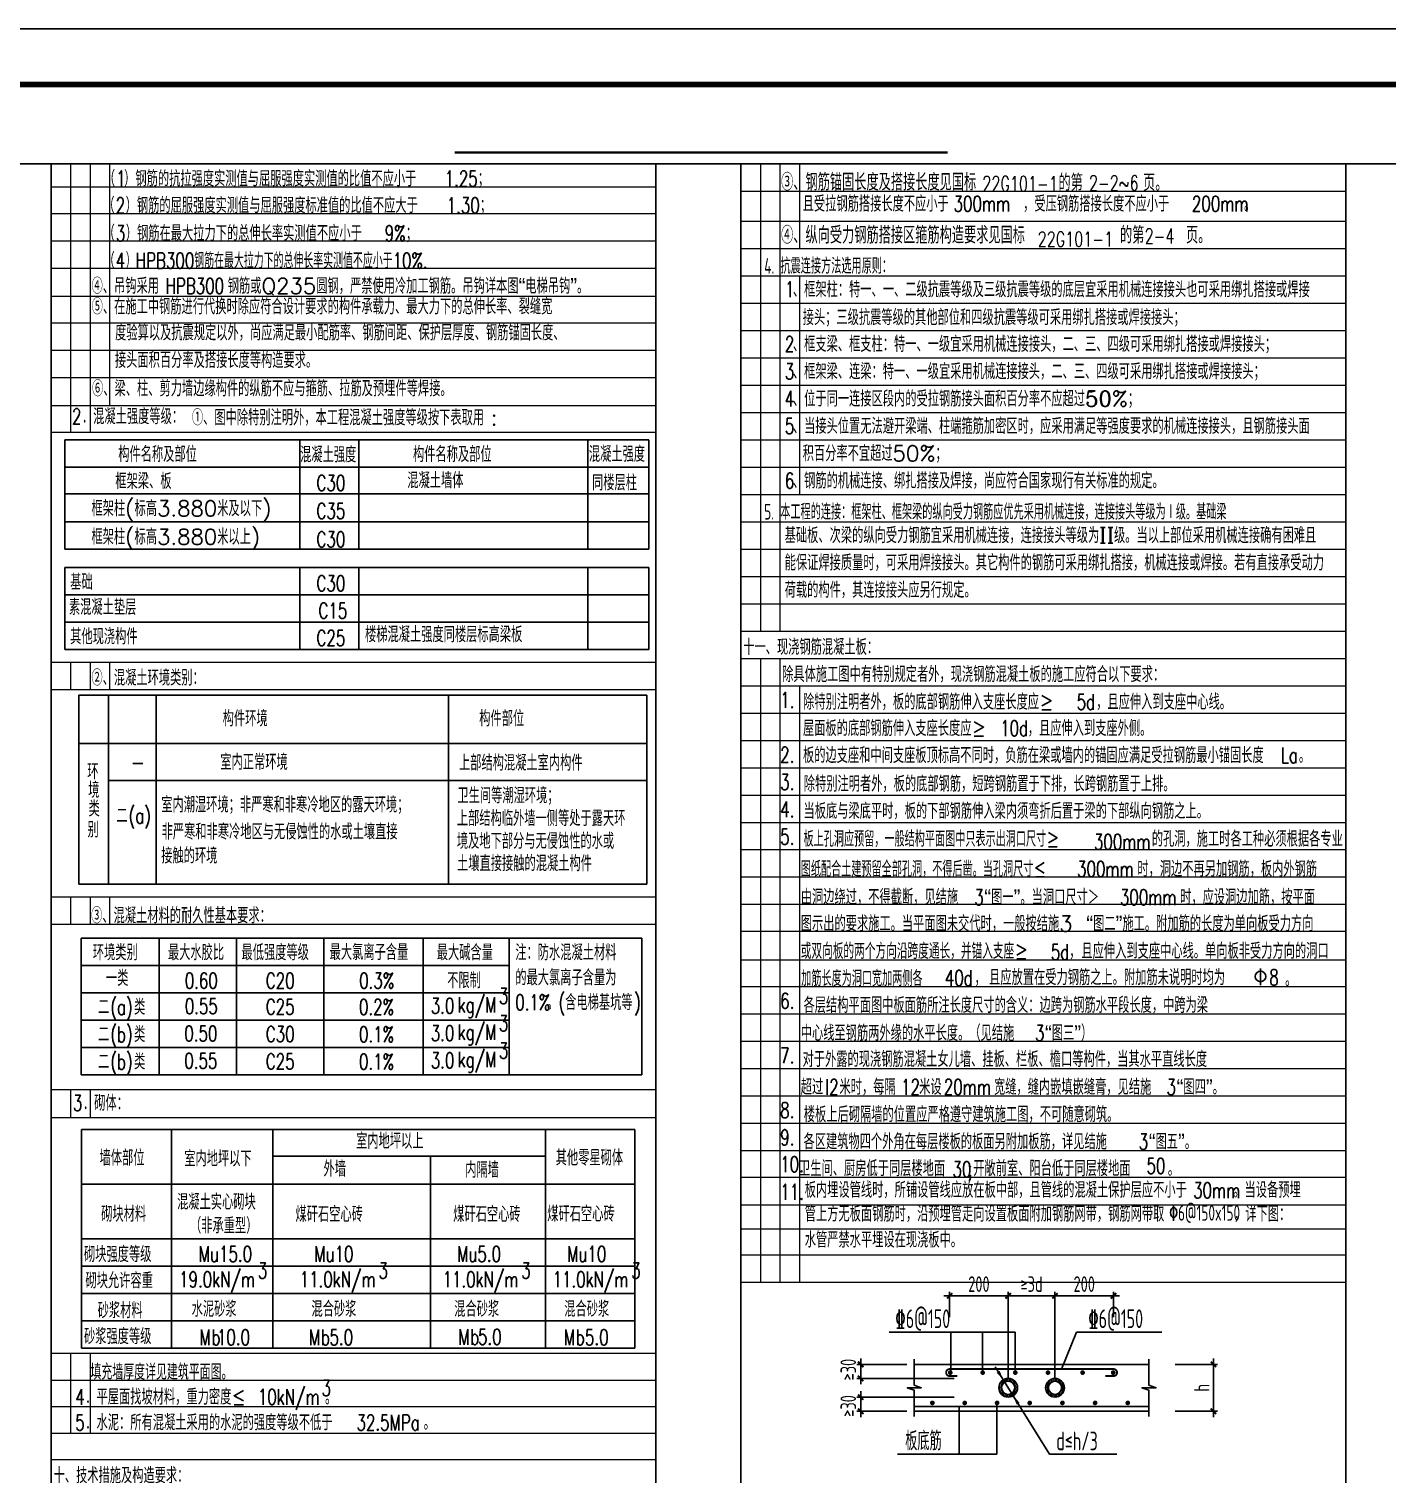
# Model space of a CAD drawing. Extents: x 1051052 to 1482120, y -981644 to -673261.
# Drawn here: x 1117961 to 1152774, y -797938 to -760913 of the extents above; entities that cross this region are included whole.
import ezdxf

# ---------------------------------------------------------------- set-up
doc = ezdxf.new("R2010")
doc.units = 0
doc.header["$LTSCALE"] = 1000
doc.header["$MEASUREMENT"] = 0
doc.linetypes.add('线型3', pattern=[750, 500, -250])
for name, color, linetype, lineweight in [('BEAM-DASH', 4, '线型3', 25), ('TAB', 7, 'Continuous', 25), ('TEXT', 7, 'Continuous', 25), ('图框外框__细线', 9, 'Continuous', 18)]:
    doc.layers.add(name, color=color, linetype=linetype, lineweight=lineweight)
for name, color, linetype in [('TK', 142, 'Continuous'), ('填充', 8, 'Continuous'), ('层0', 7, 'Continuous'), ('层5', 2, 'Continuous'), ('钢筋', 1, 'Continuous')]:
    doc.layers.add(name, color=color, linetype=linetype)
doc.styles.add('_TCH_DIM', font='SIMPLEX', dxfattribs={"bigfont": 'GBCBIG'})
doc.styles.add('_TCH_LABEL', font='COMPLEX', dxfattribs={"bigfont": 'GBCBIG'})
doc.styles.add('DIM_FONT', font='SIMPLEX', dxfattribs={"width": 0.8})
doc.styles.add('hztxt', font='txt', dxfattribs={"width": 0.7, "height": 10, "bigfont": 'hztxt.shx'})
doc.styles.add('TSSD_Dimension', font='Tssdeng.shx', dxfattribs={"width": 0.7, "bigfont": 'Hztxt.shx'})
doc.styles.add('TSSD_Rein', font='Tssdeng.shx', dxfattribs={"width": 0.7, "bigfont": 'hztxt.shx'})
doc.dimstyles.new('AXIS', dxfattribs={"dimtxt": 300, "dimasz": 1, "dimexe": 100, "dimexo": 150, "dimgap": 150, "dimtad": 1, "dimdec": 0, "dimzin": 0, "dimdsep": 46, "dimtxsty": 'DIM_FONT', "dimblk": '_DIMX', "dimcen": 0.09, "dimclrt": 7, "dimadec": 0, "dimazin": 0, "dimtfac": 1, "dimtdec": 0, "dimtix": 1, "dimtmove": 2, "dimatfit": 3, "dimldrblk": '_DIMX', "dimfxl": 0, "dimtolj": 1, "dimtzin": 0, "dimarcsym": 0})
pattern_1 = [(360, (1020810.09, -803475.703), (18.75, 37.5), [0, -37.5])]

# ---------------------------------------------------------------- blocks, each defined once
blk = doc.blocks.new('_DIMX')
blk.add_line((-150, 0), (150, 0))
at = {"const_width": 50}
blk.add_lwpolyline([(-70, -70), (70, 70)], dxfattribs=at)
blk = doc.blocks.new('*D539')
at = {"layer": 'Defpoints', "color": 0, "transparency": 16777216}
for p in [(1139281, -795967), (1141829, -795967), (1140610, -796327)]:
    blk.add_point(p, dxfattribs=at)
at = {"layer": 'TEXT', "color": 0, "lineweight": -2, "transparency": 16777216}
for p, q in [((1141679, -795967), (1139181, -795967)), ((1139281, -796326), (1139281, -795968)), ((1140460, -796327), (1139181, -796327))]:
    blk.add_line(p, q, dxfattribs=at)
for p, rotation in [((1139281, -795967), 90), ((1139281, -796327), 270)]:
    blk.add_blockref('_DIMX', p, dxfattribs=dict(at, rotation=rotation))
at = {"layer": 'TEXT', "color": 7, "transparency": 16777216, "insert": (1138963, -796192), "char_height": 400, "attachment_point": 5, "rotation": 90, "style": 'TSSD_Dimension'}
blk.add_mtext('\\A1;≥30', dxfattribs=at)
blk = doc.blocks.new('*D540')
at = {"layer": 'Defpoints', "color": 0, "transparency": 16777216}
for p in [(1140610, -795127), (1139281, -795487), (1141829, -795487)]:
    blk.add_point(p, dxfattribs=at)
at = {"layer": 'TEXT', "color": 0, "lineweight": -2, "transparency": 16777216}
for p, q in [((1140460, -795127), (1139181, -795127)), ((1139281, -795128), (1139281, -795486)), ((1141679, -795487), (1139181, -795487))]:
    blk.add_line(p, q, dxfattribs=at)
for p, rotation in [((1139281, -795127), 90), ((1139281, -795487), 270)]:
    blk.add_blockref('_DIMX', p, dxfattribs=dict(at, rotation=rotation))
at = {"layer": 'TEXT', "color": 7, "transparency": 16777216, "insert": (1138963, -795261), "char_height": 400, "attachment_point": 5, "rotation": 90, "style": 'TSSD_Dimension'}
blk.add_mtext('\\A1;≥30', dxfattribs=at)
blk = doc.blocks.new('*D541')
at = {"layer": 'Defpoints', "color": 0, "transparency": 16777216}
for p in [(1147191, -795127), (1148323, -795127), (1147191, -796327)]:
    blk.add_point(p, dxfattribs=at)
at = {"layer": 'TEXT', "color": 0, "lineweight": -2, "transparency": 16777216}
for p, q in [((1147341, -795127), (1148423, -795127)), ((1148323, -796326), (1148323, -795128)), ((1147341, -796327), (1148423, -796327))]:
    blk.add_line(p, q, dxfattribs=at)
for p, rotation in [((1148323, -795127), 90), ((1148323, -796327), 270)]:
    blk.add_blockref('_DIMX', p, dxfattribs=dict(at, rotation=rotation))
at = {"layer": 'TEXT', "color": 7, "transparency": 16777216, "insert": (1148023, -795727), "char_height": 400, "attachment_point": 5, "rotation": 90, "style": 'TSSD_Dimension'}
blk.add_mtext('\\A1;h', dxfattribs=at)
blk = doc.blocks.new('*D542')
at = {"layer": 'Defpoints', "color": 0, "transparency": 16777216}
for p in [(1144261, -793371), (1143061, -795611), (1144261, -795611)]:
    blk.add_point(p, dxfattribs=at)
at = {"layer": 'TEXT', "color": 0, "lineweight": -2, "transparency": 16777216}
for p, q in [((1143061, -795461), (1143061, -793271)), ((1143062, -793371), (1144260, -793371)), ((1144261, -795461), (1144261, -793271))]:
    blk.add_line(p, q, dxfattribs=at)
at = {"layer": 'TEXT', "color": 0, "lineweight": -2, "transparency": 16777216, "rotation": 180}
blk.add_blockref('_DIMX', (1143061, -793371), dxfattribs=at)
at = {"layer": 'TEXT', "color": 0, "lineweight": -2, "transparency": 16777216}
blk.add_blockref('_DIMX', (1144261, -793371), dxfattribs=at)
at = {"layer": 'TEXT', "color": 7, "transparency": 16777216, "insert": (1143661, -793071), "char_height": 400, "attachment_point": 5, "style": 'TSSD_Dimension'}
blk.add_mtext('\\A1;≥3d', dxfattribs=at)
blk = doc.blocks.new('*D543')
at = {"layer": 'Defpoints', "color": 0, "transparency": 16777216}
for p in [(1144261, -793371), (1144261, -794064), (1145761, -794064)]:
    blk.add_point(p, dxfattribs=at)
at = {"layer": 'TEXT', "color": 0, "lineweight": -2, "transparency": 16777216}
for p, q in [((1144261, -793914), (1144261, -793271)), ((1145760, -793371), (1144262, -793371)), ((1145761, -793914), (1145761, -793271))]:
    blk.add_line(p, q, dxfattribs=at)
at = {"layer": 'TEXT', "color": 0, "lineweight": -2, "transparency": 16777216, "rotation": 180}
blk.add_blockref('_DIMX', (1144261, -793371), dxfattribs=at)
at = {"layer": 'TEXT', "color": 0, "lineweight": -2, "transparency": 16777216}
blk.add_blockref('_DIMX', (1145761, -793371), dxfattribs=at)
at = {"layer": 'TEXT', "color": 7, "transparency": 16777216, "insert": (1145011, -793071), "char_height": 400, "attachment_point": 5, "style": 'TSSD_Dimension'}
blk.add_mtext('\\A1;200', dxfattribs=at)
blk = doc.blocks.new('*D544')
at = {"layer": 'Defpoints', "color": 0, "transparency": 16777216}
for p in [(1143061, -793371), (1141561, -794064), (1143061, -794064)]:
    blk.add_point(p, dxfattribs=at)
at = {"layer": 'TEXT', "color": 0, "lineweight": -2, "transparency": 16777216}
for p, q in [((1141561, -793914), (1141561, -793271)), ((1141562, -793371), (1143060, -793371)), ((1143061, -793914), (1143061, -793271))]:
    blk.add_line(p, q, dxfattribs=at)
at = {"layer": 'TEXT', "color": 0, "lineweight": -2, "transparency": 16777216, "rotation": 180}
blk.add_blockref('_DIMX', (1141561, -793371), dxfattribs=at)
at = {"layer": 'TEXT', "color": 0, "lineweight": -2, "transparency": 16777216}
blk.add_blockref('_DIMX', (1143061, -793371), dxfattribs=at)
at = {"layer": 'TEXT', "color": 7, "transparency": 16777216, "insert": (1142311, -793071), "char_height": 400, "attachment_point": 5, "style": 'TSSD_Dimension'}
blk.add_mtext('\\A1;200', dxfattribs=at)
blk = doc.blocks.new('A2K')
at = {"layer": 'TK'}
blk.add_lwpolyline([(0, 0), (59400, 0), (59400, 42000), (0, 42000)], close=True, dxfattribs=at)
at = {"layer": 'TK', "const_width": 100}
blk.add_lwpolyline([(2500, 1000), (58400, 1000), (58400, 41000), (2500, 41000)], close=True, dxfattribs=at)

msp = doc.modelspace()

# ---------------------------------------------------------------- hatches: boundary and pattern name
at = {"layer": 'TEXT'}
h = msp.add_hatch(dxfattribs=at)
h.set_pattern_fill('DOTS', color=256, scale=600, style=0)
h.set_pattern_definition(pattern_1)
h.paths.add_polyline_path([(1143301.466, -795726.825, 1), (1142821.466, -795726.825, 1)])
h.paths.add_polyline_path([(1143229.466, -795726.825, 1), (1142893.466, -795726.825, 1)], flags=16)
h = msp.add_hatch(dxfattribs=at)
h.set_pattern_fill('DOTS', color=256, scale=600, style=0)
h.set_pattern_definition(pattern_1)
h.paths.add_polyline_path([(1144501.466, -795726.825, 1), (1144021.466, -795726.825, 1)])
h.paths.add_polyline_path([(1144429.466, -795726.825, 1), (1144093.466, -795726.825, 1)], flags=16)

# ---------------------------------------------------------------- linework, layer by layer
at = {"layer": 'BEAM-DASH'}
msp.add_lwpolyline([(1100158.34, -819391.036), (1169947.126, -819391.036), (1169947.126, -762304.095), (1100158.34, -762304.095)], close=True, dxfattribs=at)
at = {"layer": 'TAB'}
for p, q in [((1120003.879, -777980.076), (1120003.879, -782826.243)), ((1128718.063, -777980.076), (1128718.063, -782826.243)), ((1133798.756, -777980.076), (1133798.756, -782826.243))]:
    msp.add_line(p, q, dxfattribs=at)
at = {"layer": 'TEXT'}
for p, q in [((1143241.85, -794303.885, 1537.336), (1140006.992, -794303.885, 1537.336)), ((1141589.506, -795335.891, 1537.336), (1141589.506, -794303.885, 1537.336)), ((1142407.168, -795340.359, 1537.336), (1142407.168, -794303.885, 1537.336)), ((1143241.85, -795340.359, 1537.336), (1143241.85, -794303.885, 1537.336)), ((1144423.919, -795246.825, 1537.336), (1144809.394, -794303.885, 1537.336)), ((1146995.883, -794303.885, 1537.336), (1144809.394, -794303.885, 1537.336)), ((1146670.142, -795126.825, 1537.336), (1140652.79, -795126.825, 1537.336)), ((1144121.178, -797423.885, 1537.336), (1142727.733, -795192.374, 1537.336)), ((1146670.142, -796326.825, 1537.336), (1140652.79, -796326.825, 1537.336)), ((1141804.064, -797430.096, 1537.336), (1141804.064, -796206.825, 1537.336)), ((1142774.337, -796130.633, 1537.336), (1142774.337, -797430.096, 1537.336)), ((1142774.337, -797430.096, 1537.336), (1140220.528, -797430.096, 1537.336)), ((1144121.178, -797423.885, 1537.336), (1145842.182, -797423.885, 1537.336))]:
    msp.add_line(p, q, dxfattribs=at)
at = {"layer": 'TEXT', "elevation": 1537.336}
for points in [[(1140652.79, -794991.825), (1140652.79, -795663.825), (1140832.79, -795726.825), (1140472.79, -795726.825), (1140652.79, -795789.825), (1140652.79, -796461.825)], [(1146670.142, -794991.825), (1146670.142, -795663.825), (1146850.142, -795726.825), (1146490.142, -795726.825), (1146670.142, -795789.825), (1146670.142, -796461.825)]]:
    msp.add_lwpolyline(points, dxfattribs=at)
at = {"layer": 'TEXT', "const_width": 48, "elevation": 1537.336}
msp.add_lwpolyline([(1145548.291, -795426.825), (1145761.466, -795426.825, 1), (1145761.466, -795246.825), (1141561.466, -795246.825, 1), (1141561.466, -795426.825), (1141755.859, -795426.825)], format="xyb", dxfattribs=at)
at = {"layer": 'TEXT', "const_width": 60, "elevation": 1537.336}
for points in [[(1141547.902, -795339.149, 1), (1141607.902, -795339.149, 1)], [(1142377.781, -795339.149, 1), (1142437.781, -795339.149, 1)], [(1143214.197, -795339.149, 1), (1143274.197, -795339.149, 1)], [(1144051.879, -795339.149, 1), (1144111.879, -795339.149, 1)], [(1144939.248, -795339.149, 1), (1144999.248, -795339.149, 1)], [(1145722.831, -795339.149, 1), (1145782.831, -795339.149, 1)], [(1141087.82, -796114.501, -1), (1141147.82, -796114.501, -1)], [(1141917.699, -796114.501, -1), (1141977.699, -796114.501, -1)], [(1142747.578, -796114.501, -1), (1142807.578, -796114.501, -1)], [(1143583.993, -796114.501, -1), (1143643.993, -796114.501, -1)], [(1144421.676, -796114.501, -1), (1144481.676, -796114.501, -1)], [(1145259.358, -796114.501, -1), (1145319.358, -796114.501, -1)], [(1146097.04, -796114.501, -1), (1146157.04, -796114.501, -1)]]:
    msp.add_lwpolyline(points, format="xyb", close=True, dxfattribs=at)
at = {"layer": 'TEXT', "elevation": 1537.336}
for points in [[(1142934.348, -795523.254, 0, 90, 0), (1142807.23, -795319.683, 90, 90, 0)], [(1143188.584, -795930.396, 0, 90, 0), (1143315.702, -796133.967, 90, 90, 0)]]:
    msp.add_lwpolyline(points, format="xyseb", dxfattribs=at)
at = {"layer": 'TEXT', "const_width": 48, "elevation": 1537.336}
msp.add_lwpolyline([(1146670.142, -796206.825), (1140652.79, -796206.825)], dxfattribs=at)
at = {"layer": 'TEXT'}
for centre, radius in [((1143061.466, -795726.825, 1537.336), 240), ((1143061.466, -795726.825, 1537.336), 168), ((1144261.466, -795726.825, 1537.336), 240), ((1144261.466, -795726.825, 1537.336), 168)]:
    msp.add_circle(centre, radius, dxfattribs=at)
at = {"layer": '图框外框__细线'}
for p, q in [((1119028.252, -764370.776), (1119028.278, -771246.678)), ((1119531.104, -764370.776), (1119531.109, -770561.726)), ((1120030.993, -764370.776), (1120030.993, -770561.726)), ((1136711.796, -764370.777), (1136711.761, -776340.388)), ((1137211.719, -764370.777), (1137211.719, -766559.679)), ((1137711.655, -764370.777), (1137711.675, -766559.679)), ((1118530.862, -764958.499), (1134030.862, -764958.499)), ((1118530.862, -764958.499), (1134030.862, -764958.499)), ((1136211.729, -765070.777), (1151711.717, -765070.777)), ((1118530.859, -765643.451), (1134030.859, -765643.451)), ((1120030.993, -765718.442), (1120030.993, -766343.451)), ((1136211.762, -765840.396), (1151711.762, -765840.396)), ((1118530.859, -766343.451), (1134030.859, -766343.451)), ((1136211.762, -766540.396), (1151711.762, -766540.396)), ((1137211.719, -766540.396), (1137211.719, -772840.388)), ((1118530.859, -767043.451), (1134030.859, -767043.451)), ((1136211.762, -767240.396), (1151711.762, -767240.396)), ((1137211.734, -767472.617), (1137211.734, -772840.388)), ((1137711.681, -767240.396), (1137711.731, -772840.388)), ((1118528.179, -767760.112), (1134028.251, -767760.112)), ((1118530.86, -767760.112), (1134030.86, -767760.112)), ((1118530.86, -767760.112), (1134030.86, -767760.112)), ((1118530.911, -767760.112), (1134030.911, -767760.112)), ((1118530.911, -767760.112), (1134030.911, -767760.112)), ((1136211.762, -767940.388), (1151711.762, -767940.388)), ((1118530.908, -768445.064), (1134030.908, -768445.064)), ((1136211.762, -768640.388), (1151711.762, -768640.388)), ((1118530.908, -769145.064), (1134030.908, -769145.064)), ((1136211.762, -769340.388), (1151711.762, -769340.388)), ((1136711.825, -769582.488), (1136711.875, -776340.388)), ((1118530.908, -769845.064), (1134030.908, -769845.064)), ((1136211.762, -770040.388), (1151711.762, -770040.388)), ((1118528.228, -770561.726), (1134028.3, -770561.726)), ((1118530.909, -770561.726), (1134030.909, -770561.726)), ((1118530.909, -770561.726), (1134030.909, -770561.726)), ((1118530.96, -770561.726), (1134030.96, -770561.726)), ((1118530.96, -770561.726), (1134030.96, -770561.726)), ((1119531.109, -770561.726), (1119531.11, -771246.678)), ((1136211.762, -770740.388), (1151711.762, -770740.388)), ((1118530.957, -771246.678), (1134030.957, -771246.678)), ((1136211.762, -771440.388), (1151711.762, -771440.388)), ((1137211.734, -771440.911), (1137211.734, -772840.388)), ((1136211.762, -772140.388), (1151711.762, -772140.388)), ((1136211.762, -772840.388), (1151711.762, -772840.388)), ((1137211.719, -772840.388), (1137211.719, -776340.388)), ((1137211.734, -772840.388), (1137211.734, -774940.388)), ((1137211.734, -772840.388), (1137211.734, -776340.388)), ((1136211.762, -773540.388), (1151711.762, -773540.388)), ((1136211.762, -774240.388), (1151711.762, -774240.388)), ((1136211.762, -774940.388), (1151711.762, -774940.388)), ((1137211.719, -774940.388), (1137211.719, -776340.388)), ((1136211.762, -775640.388), (1151711.762, -775640.388)), ((1136211.762, -776340.388), (1151711.762, -776340.388)), ((1118531.055, -777133.904), (1134031.055, -777133.904)), ((1119028.299, -777133.904), (1119028.301, -777833.904)), ((1119531.114, -777133.904), (1119531.115, -777833.904)), ((1120030.993, -777133.904), (1120030.993, -777833.904)), ((1136211.762, -777040.388), (1151711.762, -777040.388)), ((1136711.759, -777040.388), (1136711.711, -793017.205)), ((1136711.88, -777040.388), (1136711.997, -793017.205)), ((1137211.719, -777040.388), (1137211.719, -780072.093)), ((1137211.719, -777040.388), (1137211.719, -793017.205)), ((1137211.734, -777040.388), (1137211.734, -778672.617)), ((1118531.055, -777833.904), (1134031.055, -777833.904)), ((1136211.762, -777740.388), (1151711.762, -777740.388)), ((1137711.776, -777740.388), (1137711.914, -793017.205)), ((1136211.762, -778440.388), (1151711.762, -778440.388)), ((1136211.762, -779140.388), (1151711.762, -779140.388)), ((1136211.766, -779140.388), (1151711.766, -779140.388)), ((1136211.766, -779840.388), (1151711.766, -779840.388)), ((1136211.766, -780540.388), (1151711.766, -780540.388)), ((1136211.766, -781240.388), (1151711.766, -781240.388)), ((1136211.766, -781940.388), (1151711.766, -781940.388)), ((1136211.766, -782640.388), (1151711.766, -782640.388)), ((1118531.153, -783153.131), (1134031.153, -783153.131)), ((1119028.323, -783153.131), (1119028.325, -783853.131)), ((1119531.119, -783153.131), (1119531.12, -783853.131)), ((1120030.993, -783153.131), (1120030.993, -783853.131)), ((1136211.766, -783340.388), (1151711.766, -783340.388)), ((1118531.153, -783853.131), (1134031.153, -783853.131)), ((1136211.755, -784026.492), (1151711.755, -784026.492)), ((1136211.751, -784763.885), (1151711.751, -784763.885)), ((1136211.766, -785445.037), (1151711.766, -785445.037)), ((1136211.766, -786145.037), (1151711.766, -786145.037)), ((1136211.766, -786845.037), (1151711.766, -786845.037)), ((1136211.766, -787545.037), (1151711.766, -787545.037)), ((1118525.842, -788088.067), (1134025.914, -788088.067)), ((1118528.523, -788088.067), (1134028.523, -788088.067)), ((1118528.523, -788088.067), (1134028.523, -788088.067)), ((1118528.574, -788088.067), (1134028.574, -788088.067)), ((1118528.574, -788088.067), (1134028.574, -788088.067)), ((1119028.341, -788088.067), (1119028.344, -788804.728)), ((1119531.123, -788088.067), (1119531.124, -788804.728)), ((1136211.766, -788245.037), (1151711.766, -788245.037)), ((1118523.162, -788804.728), (1134023.234, -788804.728)), ((1118525.843, -788804.728), (1134025.843, -788804.728)), ((1118525.843, -788804.728), (1134025.843, -788804.728)), ((1118525.894, -788804.728), (1134025.894, -788804.728)), ((1118525.894, -788804.728), (1134025.894, -788804.728)), ((1136211.766, -788945.037), (1151711.766, -788945.037)), ((1136211.766, -789645.037), (1151711.766, -789645.037)), ((1136211.755, -790331.141), (1151711.755, -790331.141)), ((1136211.755, -791040.828), (1151711.755, -791040.828)), ((1136211.742, -791653.265), (1151711.758, -791653.265)), ((1136211.742, -792317.205), (1151711.742, -792317.205)), ((1136211.742, -793017.205), (1151711.742, -793017.205)), ((1118530.281, -794844.187), (1134027.56, -794844.186)), ((1119028.367, -794844.187), (1119028.374, -796889.879)), ((1119531.129, -794844.187), (1119531.13, -796889.879)), ((1118524.927, -795529.159), (1134027.583, -795529.159)), ((1118524.927, -795529.159), (1134027.583, -795529.159)), ((1118532.94, -796204.907), (1134032.94, -796204.907)), ((1118527.585, -796889.879), (1134030.241, -796889.879)), ((1118527.585, -796889.879), (1134030.241, -796889.879)), ((1118535.598, -797565.627), (1134035.598, -797565.627))]:
    msp.add_line(p, q, dxfattribs=at)
at = {"layer": '层0'}
for p, q in [((1119241.065, -777980.076), (1119241.065, -782826.243)), ((1119241.065, -777980.076), (1133798.756, -777980.076)), ((1121224.511, -777980.076), (1121224.511, -782826.243)), ((1119241.065, -779223.276), (1133798.756, -779223.276)), ((1120003.879, -780170.494), (1133798.756, -780170.494)), ((1119241.069, -782826.243), (1133798.761, -782826.243)), ((1119301.796, -784210.394), (1133670.232, -784210.394)), ((1119301.796, -784210.394), (1119301.796, -787710.394)), ((1121301.796, -784210.394), (1121301.796, -787710.394)), ((1123281.131, -784210.394), (1123281.131, -787010.394)), ((1123281.131, -784210.394), (1123281.131, -787710.394)), ((1125522.429, -784210.394), (1125522.429, -787710.394)), ((1125522.429, -784210.394), (1125522.429, -787710.394)), ((1128071.073, -787710.394), (1128071.073, -784210.394)), ((1130271.073, -784210.394), (1130271.073, -786310.394)), ((1130271.073, -784210.394), (1130271.073, -784910.753)), ((1130271.073, -787710.394), (1130271.073, -784210.394)), ((1133670.232, -787710.394), (1133670.232, -784210.394)), ((1119301.796, -784910.394), (1130271.073, -784910.394)), ((1149528.576, -784985.197), (1149528.576, -785412.697)), ((1119301.796, -785610.394), (1130271.073, -785610.394)), ((1119301.796, -786310.394), (1130271.073, -786310.394)), ((1119301.796, -786310.394), (1130271.073, -786310.394)), ((1119301.796, -787010.394), (1130271.073, -787010.394)), ((1119301.796, -787010.394), (1130271.073, -787010.394)), ((1119301.796, -787710.394), (1133101.736, -787710.394)), ((1119301.796, -787710.394), (1133670.232, -787710.394)), ((1133495.093, -789109.997), (1119313.177, -789109.997)), ((1119313.177, -789109.997), (1119313.177, -794709.997)), ((1121613.177, -794709.997), (1121613.177, -789109.997)), ((1124213.189, -794709.997), (1124213.189, -789109.997)), ((1131201.772, -794709.997), (1131201.772, -789109.997)), ((1133495.093, -794709.997), (1133495.093, -789109.997)), ((1131201.772, -789793.439), (1124213.189, -789793.439)), ((1128255.754, -794727.02), (1128255.754, -789793.439)), ((1119313.177, -790509.997), (1133495.093, -790509.997)), ((1119313.177, -791909.997), (1133495.093, -791909.997)), ((1119313.177, -792609.997), (1133495.093, -792609.997)), ((1119313.177, -793309.997), (1133495.093, -793309.997)), ((1119313.177, -794009.997), (1133495.093, -794009.997)), ((1119313.177, -794709.997), (1133495.093, -794709.997))]:
    msp.add_line(p, q, dxfattribs=at)
msp.add_circle((1149528.576, -785187.697), 135, dxfattribs=at)
at = {"layer": '层5'}
for p, q in [((1118885.303, -771437.836), (1133852.578, -771437.836)), ((1118885.303, -771437.836), (1118885.303, -774237.836)), ((1124904.377, -771437.836), (1124904.377, -774237.836)), ((1126418.107, -771437.836), (1126418.107, -774237.836)), ((1132291.17, -771437.836), (1132291.17, -774237.836)), ((1133852.578, -774237.836), (1133852.578, -771437.836)), ((1118885.303, -772137.836), (1133852.578, -772137.836)), ((1118885.303, -772820.961), (1133852.578, -772820.961)), ((1118885.303, -773537.836), (1133852.578, -773537.836)), ((1118885.303, -774237.836), (1133852.578, -774237.836)), ((1118885.303, -774708.836), (1133852.578, -774708.836)), ((1118885.303, -774708.836), (1118885.303, -776808.836)), ((1124904.377, -774708.836), (1124904.377, -776808.836)), ((1126418.107, -774708.836), (1126418.107, -776808.836)), ((1132291.17, -774708.836), (1132291.17, -776808.836)), ((1133852.578, -776808.836), (1133852.578, -774708.836)), ((1118885.303, -775408.836), (1133852.578, -775408.836)), ((1118885.303, -776108.836), (1133852.578, -776108.836)), ((1118885.303, -776808.836), (1133852.578, -776808.836))]:
    msp.add_line(p, q, dxfattribs=at)
at = {"layer": '钢筋'}
for p, q in [((1100158.34, -764370.776), (1169947.126, -764370.776)), ((1118528.178, -764370.776), (1118528.206, -819391.036)), ((1134028.269, -764370.776), (1134028.262, -770635.091)), ((1136211.729, -764370.777), (1136211.771, -819391.036)), ((1151711.73, -764370.777), (1151711.771, -819391.036)), ((1134028.251, -767760.112), (1134028.195, -819391.036))]:
    msp.add_line(p, q, dxfattribs=at)
at = {"layer": '钢筋', "const_width": 60}
msp.add_lwpolyline([(1128877.307, -764080.755), (1141512.705, -764080.755)], dxfattribs=at)

# ---------------------------------------------------------------- block references
at = {"layer": '填充', "xscale": 1.427198797693996, "yscale": 1.427198797693996, "zscale": 1.427198797693996}
msp.add_blockref('A2K', (1096589.162, -820855.139), dxfattribs=at)

# ---------------------------------------------------------------- texts
at = {"layer": 'TEXT', "style": 'TSSD_Rein', "width": 0.65}
for s, height, p in [('4. 抗震连接方法选用原则：', 400, (1136807.542, -767184.662)), ('5. 本工程的连接：框架柱、框架梁的纵向受力钢筋应优先采用机械连接，连接接头等级为Ⅰ级。基础梁', 400, (1136807.525, -773484.654)), ('%%1306@150x150', 400, (1147191.445, -791446.028, 686.638)), ('%%1326@150', 480, (1140168.999, -794197.999, 1537.336)), ('%%1326@150', 480, (1145113.201, -794197.999, 1537.336)), ('板底筋', 480, (1140421.451, -797329.457, 1537.336)), ('d≤h/3', 480, (1144293.437, -797329.457, 1537.336))]:
    msp.add_text(s, height=height, dxfattribs=at).set_placement(p)
at = {"layer": '层0'}
for s, style, p in [('（', '_TCH_DIM', (1119881.941, -764948.891)), ('）钢筋的抗拉强度实测值与屈服强度实测值的比值不应小于', '_TCH_DIM', (1120403.613, -764948.891)), ('；', '_TCH_DIM', (1129467.078, -764948.891)), ('（', '_TCH_DIM', (1119868.957, -765633.912)), ('）钢筋的屈服强度实测值与屈服强度标准值的比值不应大于', '_TCH_DIM', (1120442.057, -765633.912)), ('；', '_TCH_DIM', (1129520.021, -765633.912)), ('且受拉钢筋搭接长度不应小于', '_TCH_LABEL', (1137794.697, -765594.025)), ('，受压钢筋搭接长度不应小于', '_TCH_LABEL', (1143445.001, -765594.025)), ('。', '_TCH_DIM', (1149107.665, -765594.025)), ('（', '_TCH_DIM', (1119873.058, -766348.852)), ('）钢筋在最大拉力下的总伸长率实测值不应小于', '_TCH_DIM', (1120446.159, -766348.852)), ('；', '_TCH_DIM', (1127621.265, -766348.852)), ('（', '_TCH_DIM', (1119873.058, -767048.852)), ('④、吊钩采用', '_TCH_DIM', (1119567.971, -767698.09)), ('钢筋或Q235圆钢，严禁使用冷加工钢筋。吊钩详本图“电梯吊钩”。', '_TCH_DIM', (1123058.001, -767698.09)), ('、框架柱：特一、一、二级抗震等级及三级抗震等级的底层宜采用机械连接接头也可采用绑扎搭接或焊接', '_TCH_LABEL', (1137542.927, -767788.458)), ('⑤、在施工中钢筋进行代换时除应符合设计要求的构件承载力、最大力下的总伸长率、裂缝宽', '_TCH_LABEL', (1119569.756, -768226.535)), ('接头；三级抗震等级的其他部位和四级抗震等级可采用绑扎搭接或焊接接头；', '_TCH_LABEL', (1137794.927, -768503.458)), ('度验算以及抗震规定以外，尚应满足最小配筋率、钢筋间距、保护层厚度、钢筋锚固长度、', '_TCH_LABEL', (1120171.299, -768895.469)), ('、框支梁、框支柱：特一、一级宜采用机械连接接头，二、三、四级可采用绑扎搭接或焊接接头；', '_TCH_LABEL', (1137542.923, -769188.451)), ('接头面积百分率及搭接长度等构造要求。', '_TCH_LABEL', (1120167.236, -769600.948)), ('、框架梁、连梁：特一、一级宜采用机械连接接头，二、三、四级可采用绑扎搭接或焊接接头；', '_TCH_LABEL', (1137542.921, -769888.451)), ('⑥、梁、柱、剪力墙边缘构件的纵筋不应与箍筋、拉筋及预埋件等焊接。', '_TCH_LABEL', (1119580.761, -770326.474)), ('、位于同一连接区段内的受拉钢筋接头面积百分率不应超过50%%%；', '_TCH_LABEL', (1137542.968, -770588.451)), ('．混凝土强度等级：', '_TCH_LABEL', (1119321.385, -771040.704)), ('①、图中除特别注明外，本工程混凝土强度等级按下表取用', '_TCH_LABEL', (1122139.928, -771069.99)), ('、当接头位置无法避开梁端、柱端箍筋加密区时，应采用满足等强度要求的机械连接接头，且钢筋接头面', '_TCH_LABEL', (1137542.917, -771288.451)), ('构件名称及部位', '_TCH_LABEL', (1120251.304, -772010.211)), ('混凝土强度', '_TCH_LABEL', (1124913.473, -772020.074)), ('构件名称及部位', '_TCH_LABEL', (1127806.383, -772011.843)), ('混凝土强度', '_TCH_LABEL', (1132314.152, -772005.823)), ('积百分率不宜超过50%%%；', '_TCH_DIM', (1137794.915, -771988.451)), ('框架梁、板', '_TCH_DIM', (1120177.121, -772697.929)), ('混凝土墙体', '_TCH_DIM', (1127660.759, -772681.054)), ('同楼层柱', '_TCH_DIM', (1132394.941, -772737.395)), ('、钢筋的机械连接、绑扎搭接及焊接，尚应符合国家现行有关标准的规定。', '_TCH_DIM', (1137542.857, -772688.451)), ('框架柱(标高3.880米及以下)', '_TCH_DIM', (1119565.07, -773397.929)), ('框架柱(标高3.880米以上)', '_TCH_DIM', (1119565.07, -774125.454)), ('基础板、次梁的纵向受力钢筋宜采用机械连接，连接接头等级为II级。当以上部位采用机械连接确有困难且', '_TCH_LABEL', (1137332.997, -774088.451)), ('能保证焊接质量时，可采用焊接接头。其它构件的钢筋可采用绑扎搭接，机械连接或焊接。若有直接承受动力', '_TCH_LABEL', (1137332.997, -774788.451)), ('基础', '_TCH_DIM', (1119019.978, -775281.212)), ('荷载的构件，其连接接头应另行规定。', '_TCH_DIM', (1137332.997, -775488.451)), ('素混凝土垫层', '_TCH_DIM', (1118987.818, -775926.649)), ('其他现浇构件', '_TCH_DIM', (1119019.978, -776681.212)), ('楼梯混凝土强度同楼层标高梁板', '_TCH_DIM', (1126576.443, -776626.649)), ('十一、现浇钢筋混凝土板：', '_TCH_LABEL', (1136270.351, -776949.062)), ('②、混凝土环境类别：', '_TCH_DIM', (1119563.754, -777736.012)), ('除具体施工图中有特别规定者外，现浇钢筋混凝土板的施工应符合以下要求：', '_TCH_DIM', (1137268.442, -777647.141)), ('除特别注明者外，板的底部钢筋伸入支座长度应≥', '_TCH_DIM', (1137804.113, -778354.424)), ('，且应伸入到支座中心线。', '_TCH_DIM', (1145317.521, -778354.424)), ('构件环境', '_TCH_DIM', (1122928.552, -778780.989)), ('构件部位', '_TCH_DIM', (1129503.446, -778780.989)), ('屋面板的底部钢筋伸入支座长度应≥', '_TCH_DIM', (1137801.348, -779030.299)), ('，且应伸入到支座外侧。', '_TCH_DIM', (1143563.81, -779030.299)), ('板的边支座和中间支座板顶标高不同时，负筋在梁或墙内的锚固应满足受拉钢筋最小锚固长度', '_TCH_DIM', (1137802.301, -779721.95)), ('环', '_TCH_DIM', (1119456.824, -780138.391)), ('一', '_TCH_DIM', (1120610.89, -779960.127)), ('室内正常环境', '_TCH_DIM', (1122867.765, -779895.704)), ('上部结构混凝土室内构件', '_TCH_DIM', (1128985.094, -779915.315)), ('。', '_TCH_DIM', (1150513.328, -779721.95)), ('除特别注明者外，板的底部钢筋，短跨钢筋置于下排，长跨钢筋置于上排。', '_TCH_DIM', (1137822.16, -780454.539)), ('境', '_TCH_DIM', (1119482.706, -780612.041)), ('卫生间等潮湿环境；', '_TCH_DIM', (1128944.412, -780754.273)), ('类', '_TCH_DIM', (1119492.014, -781089.726)), ('室内潮湿环境；非严寒和非寒冷地区的露天环境；', '_TCH_DIM', (1121353.637, -780988.478)), ('当板底与梁底平时，板的下部钢筋伸入梁内须弯折后置于梁的下部纵向钢筋之上。', '_TCH_DIM', (1137815.844, -781151.183)), ('别', '_TCH_DIM', (1119462.495, -781627.444)), ('二', '_TCH_DIM', (1120203.652, -781268.524)), ('非严寒和非寒冷地区与无侵蚀性的水或土壤直接', '_TCH_DIM', (1121363.6, -781680.889)), ('上部结构临外墙一侧等处于露天环', '_TCH_DIM', (1128930.851, -781337.512)), ('境及地下部分与无侵蚀性的水或', '_TCH_DIM', (1128930.851, -781920.514)), ('的孔洞，施工时各工种必须根据各专业', '_TCH_DIM', (1146742.676, -781864.889)), ('接触的环境', '_TCH_DIM', (1121353.803, -782295.688)), ('土壤直接接触的混凝土构件', '_TCH_DIM', (1128936.279, -782492.397)), ('时，洞边不再另加钢筋，板内外钢筋', '_TCH_DIM', (1146370.727, -782635.358)), ('由洞边绕过，不得截断，见结施', '_TCH_DIM', (1137745.213, -783358.57)), ('“图一”。当洞口尺寸＞', '_TCH_DIM', (1142449.773, -783358.57)), ('时，应设洞边加筋，按平面', '_TCH_DIM', (1147468.162, -783358.57)), ('③、混凝土材料的耐久性基本要求：', '_TCH_DIM', (1119556.005, -783828.518)), ('图示出的要求施工。当平面图未交代时，一般按结施3', '_TCH_DIM', (1137745.213, -784035.257)), ('“图二”施工。附加筋的长度为单向板受力方向', '_TCH_DIM', (1145065.13, -784035.257)), ('环境类别', '_TCH_DIM', (1119599.644, -784773.513)), ('最大水胶比', '_TCH_DIM', (1121524.632, -784773.513)), ('最低强度等级', '_TCH_DIM', (1123410.291, -784773.513)), ('最大氯离子含量', '_TCH_DIM', (1125668.94, -784768.726)), ('最大碱含量', '_TCH_DIM', (1128415.92, -784773.513)), ('注：防水混凝土材料', '_TCH_DIM', (1130428.396, -784773.513)), ('且应伸入到支座中心线。单向板非受力方向的洞口', '_TCH_DIM', (1144939.187, -784737.004)), ('，', '_TCH_DIM', (1144625.587, -784738.695)), ('一类', '_TCH_DIM', (1119935.019, -785432.355)), ('不限制', '_TCH_DIM', (1128682.257, -785491.894)), ('的最大氯离子含量为', '_TCH_DIM', (1130428.396, -785418.336)), ('，', '_TCH_DIM', (1142197.244, -785428.915)), ('且应放置在受力钢筋之上。附加筋未说明时均为', '_TCH_DIM', (1142572.333, -785412.697)), ('。', '_TCH_DIM', (1150160.134, -785445.037)), ('含电梯基坑等', '_TCH_DIM', (1131707.29, -786052.541)), ('各层结构平面图中板面筋所注长度尺寸的含义：边跨为钢筋水平段长度，中跨为梁', '_TCH_DIM', (1137816.009, -786122.799)), ('二', '_TCH_DIM', (1119735.98, -786171.007)), ('类', '_TCH_DIM', (1120656.223, -786171.007)), ('。', '_TCH_DIM', (1131244.396, -786052.541)), ('中心线至钢筋两外缘的水平长度。（见结施', '_TCH_DIM', (1137745.224, -786838.617)), ('“图三”）', '_TCH_DIM', (1144005.559, -786838.617)), ('二', '_TCH_DIM', (1119735.98, -786871.007)), ('类', '_TCH_DIM', (1120656.223, -786871.007)), ('类', '_TCH_DIM', (1120656.223, -787571.007)), ('对于外露的现浇钢筋混凝土女儿墙、挂板、栏板、檐口等构件，当其水平直线长度', '_TCH_DIM', (1137791.318, -787509.473)), ('二', '_TCH_DIM', (1119735.98, -787571.007)), ('超过', '_TCH_DIM', (1137745.244, -788221.469)), ('米时，每隔', '_TCH_DIM', (1138737.159, -788221.469)), ('米设', '_TCH_DIM', (1140779.803, -788221.469)), ('宽缝，缝内嵌填嵌缝膏，见结施', '_TCH_DIM', (1142697.432, -788221.469)), ('“图四”。', '_TCH_DIM', (1147377.979, -788221.469)), ('．砌体：', '_TCH_DIM', (1119347.474, -788632.084)), ('楼板上后砌隔墙的位置应严格遵守建筑施工图，不可随意砌筑。', '_TCH_DIM', (1137822.826, -788923.444)), ('室内地坪以上', '_TCH_DIM', (1126347.644, -789605.363)), ('各区建筑物四个外角在每层楼板的板面另附加板筋，详见结施', '_TCH_DIM', (1137816.009, -789620.219)), ('“图五”。', '_TCH_DIM', (1146664.918, -789620.219)), ('墙体部位', '_TCH_DIM', (1119772.694, -790037.969)), ('室内地坪以下', '_TCH_DIM', (1121942.974, -790056.626)), ('其他零星砌体', '_TCH_DIM', (1131463.052, -790033.844)), ('外墙', '_TCH_DIM', (1125512.483, -790317.293)), ('内隔墙', '_TCH_DIM', (1129144.123, -790344.53)), ('卫生间、厨房低于同层楼地面  ;开敞前室、阳台低于同层楼地面   。', '_TCH_DIM', (1137701.687, -790305.847)), ('板内埋设管线时，所铺设管线应放在板中部，且管线的混凝土保护层应不小于    。当设备预埋', '_TCH_DIM', (1137847.248, -790858.725)), ('混凝土实心砌块', '_TCH_DIM', (1121759.65, -791164.519)), ('砌块材料', '_TCH_DIM', (1119815.165, -791475.615)), ('煤矸石空心砖', '_TCH_DIM', (1124794.429, -791481.387)), ('煤矸石空心砖', '_TCH_DIM', (1128836.993, -791481.387)), ('煤矸石空心砖', '_TCH_DIM', (1131246.944, -791473.471)), ('管上方无板面钢筋时，沿预埋管走向设置板面附加钢筋网带，钢筋网带取      ，详下图：', '_TCH_DIM', (1137847.253, -791471.162)), ('（非承重型）', '_TCH_DIM', (1122091.248, -791774.229)), ('水管严禁水平埋设在现浇板中。', '_TCH_DIM', (1137847.259, -792135.102)), ('砌块强度等级', '_TCH_DIM', (1119374.05, -792507.549)), ('砌块允许容重', '_TCH_DIM', (1119411.398, -793181.273)), ('砂浆材料', '_TCH_DIM', (1119724.05, -793944.884)), ('水泥砂浆', '_TCH_DIM', (1122133.094, -793908.434)), ('混合砂浆', '_TCH_DIM', (1125202.906, -793908.434)), ('混合砂浆', '_TCH_DIM', (1128863.321, -793908.434)), ('混合砂浆', '_TCH_DIM', (1131683.272, -793908.434)), ('砂浆强度等级', '_TCH_DIM', (1119374.05, -794609.826)), ('．平屋面找坡材料，重力密度≤', '_TCH_DIM', (1119407.136, -796160.587)), ('。', '_TCH_DIM', (1125553.397, -796160.587)), ('．水泥：所有混凝土采用的水泥的强度等级不低于', '_TCH_DIM', (1119407.136, -796817.136)), ('。', '_TCH_DIM', (1128081.057, -796809.475)), ('十、技术措施及构造要求：', '_TCH_DIM', (1118594.164, -798174.301))]:
    msp.add_text(s, height=400, dxfattribs=dict(at, style=style)).set_placement(p)
for s, style, width, p in [('1', '_TCH_DIM', 0.705882, (1120197.899, -764948.891)), ('1.25', '_TCH_DIM', 0.705882, (1128618.507, -764948.891)), ('2', '_TCH_DIM', 0.705882, (1120184.914, -765633.912)), ('1.30', '_TCH_DIM', 0.705882, (1128671.45, -765633.912)), ('300mm', '_TCH_DIM', 0.705882, (1141662.228, -765594.025)), ('200mm', '_TCH_DIM', 0.705882, (1147770.68, -765594.025)), ('3', '_TCH_DIM', 0.705882, (1120189.016, -766348.852)), ('9%', '_TCH_DIM', 0.705882, (1127081.265, -766348.852)), ('4', '_TCH_DIM', 0.705882, (1120189.016, -767048.852)), ('）HPB300钢筋在最大拉力下的总伸长率实测值不应小于10%%%.', '_TCH_DIM', 0.705882, (1120446.159, -767048.852)), ('HPB300', '_TCH_DIM', 0.705882, (1121463.716, -767698.09)), ('1', '_TCH_DIM', 0.705882, (1137337.213, -767788.458)), ('2', '_TCH_DIM', 0.705882, (1137337.209, -769188.451)), ('3', '_TCH_DIM', 0.705882, (1137337.207, -769888.451)), ('4', '_TCH_DIM', 0.705882, (1137337.254, -770588.451)), ('2', '_TCH_DIM', 0.705882, (1119064.242, -771040.704)), (':', '_TCH_DIM', 0.705882, (1129825.241, -771069.99)), ('5', '_TCH_DIM', 0.705882, (1137337.203, -771288.451)), ('C30', '_TCH_DIM', 0.705882, (1125332.938, -772747.149)), ('6', '_TCH_DIM', 0.705882, (1137337.143, -772688.451)), ('C35', '_TCH_DIM', 0.705882, (1125332.938, -773464.024)), ('C30', '_TCH_DIM', 0.705882, (1125332.938, -774191.55)), ('C30', '_TCH_DIM', 0.705882, (1125332.938, -775318.149)), ('C15', '_TCH_DIM', 0.705882, (1125384.454, -776018.149)), ('C25', '_TCH_DIM', 0.705882, (1125332.938, -776718.149)), ('1.', '_TCH_DIM', 0.705882, (1137218.135, -778309.237)), ('5d', '_TCH_DIM', 0.705882, (1144816.092, -778354.424)), ('10d', '_TCH_DIM', 0.705882, (1142856.667, -779030.299)), ('2.', '_TCH_DIM', 0.705882, (1137218.145, -779709.237)), ('La', '_TCH_DIM', 0.705882, (1150050.471, -779721.95)), ('3.', '_TCH_DIM', 0.705882, (1137218.15, -780409.237)), ('(a)', '_TCH_DIM', 0.705882, (1120519.609, -781268.524)), ('4.', '_TCH_DIM', 0.705882, (1137217.998, -781109.237)), ('5.', '_TCH_DIM', 0.705882, (1137218.161, -781809.237)), ('板上孔洞应预留，一般结构平面图中只表示出洞口尺寸≥', '_TCH_DIM', 0.9, (1137816.006, -781864.889)), ('300mm', '_TCH_DIM', 0.705882, (1145259.528, -781940.388)), ('图纸配合土建预留全部孔洞，不得后凿。当孔洞尺寸≤', '_TCH_DIM', 0.9, (1137745.213, -782635.358)), ('300mm', '_TCH_DIM', 0.705882, (1144827.87, -782635.358)), ('3', '_TCH_DIM', 0.705882, (1142192.63, -783358.57)), ('300mm', '_TCH_DIM', 0.705882, (1145925.305, -783358.57)), ('或双向板的两个方向沿跨度通长，并锚入支座≥', '_TCH_DIM', 0.95, (1137745.213, -784738.695)), ('5d', '_TCH_DIM', 0.705882, (1144153.261, -784763.885)), ('0.60', '_TCH_DIM', 0.705882, (1121956.964, -785497.644)), ('C20', '_TCH_DIM', 0.705882, (1124033.173, -785497.644)), ('0.3%', '_TCH_DIM', 0.705882, (1126426.911, -785497.644)), ('加筋长度为洞口宽加两侧各', '_TCH_DIM', 0.9, (1137757.335, -785438.824)), ('40d', '_TCH_DIM', 0.705882, (1141438.672, -785428.915)), ('8', '_TCH_DIM', 0.705882, (1149753.576, -785412.697)), ('kg/M', '_TCH_DIM', 0.705882, (1128953.798, -786115.884)), ('3', '_TCH_DIM', 0.705882, (1130008.084, -785890.884)), ('0.1%', '_TCH_DIM', 0.705882, (1130428.396, -786052.541)), ('(', '_TCH_DIM', 0.705882, (1131539.29, -786052.541)), (')', '_TCH_DIM', 0.705882, (1133476.651, -786052.541)), ('6.', '_TCH_DIM', 0.705882, (1137218.192, -786013.886)), ('(a)', '_TCH_DIM', 0.705882, (1120051.937, -786171.007)), ('0.55', '_TCH_DIM', 0.705882, (1121956.964, -786150.461)), ('C25', '_TCH_DIM', 0.705882, (1124033.173, -786166.452)), ('0.2%', '_TCH_DIM', 0.705882, (1126421.832, -786172.346)), ('3.0', '_TCH_DIM', 0.705882, (1128262.525, -786141.099)), ('(b)', '_TCH_DIM', 0.705882, (1120051.937, -786871.007)), ('kg/M', '_TCH_DIM', 0.705882, (1128953.798, -786815.884)), ('3', '_TCH_DIM', 0.705882, (1130008.084, -786590.884)), ('0.50', '_TCH_DIM', 0.705882, (1121945.964, -786850.461)), ('C30', '_TCH_DIM', 0.705882, (1124033.173, -786866.452)), ('0.1%%%', '_TCH_DIM', 0.705882, (1126421.832, -786872.346)), ('3.0', '_TCH_DIM', 0.705882, (1128262.525, -786841.099)), ('3', '_TCH_DIM', 0.705882, (1143748.416, -786838.617)), ('(b)', '_TCH_DIM', 0.705882, (1120051.937, -787571.007)), ('0.55', '_TCH_DIM', 0.705882, (1121945.964, -787550.461)), ('3.0', '_TCH_DIM', 0.705882, (1128262.525, -787541.099)), ('kg/M', '_TCH_DIM', 0.705882, (1128953.798, -787515.884)), ('3', '_TCH_DIM', 0.705882, (1130008.084, -787290.884)), ('7.', '_TCH_DIM', 0.705882, (1137218.207, -787413.886)), ('C25', '_TCH_DIM', 0.705882, (1124033.173, -787566.452)), ('0.1%%%', '_TCH_DIM', 0.705882, (1126421.832, -787572.346)), ('l2', '_TCH_DIM', 0.705882, (1138377.159, -788221.469)), ('12', '_TCH_DIM', 0.705882, (1140316.946, -788221.469)), ('20mm', '_TCH_DIM', 0.705882, (1141411.718, -788221.469)), ('3', '_TCH_DIM', 0.705882, (1147120.837, -788221.469)), ('3', '_TCH_DIM', 0.705882, (1119090.331, -788632.084)), ('8.', '_TCH_DIM', 0.705882, (1137218.217, -788813.886)), ('9.', '_TCH_DIM', 0.705882, (1137218.222, -789513.886)), ('3', '_TCH_DIM', 0.705882, (1146407.775, -789620.219)), ('10.', '_TCH_DIM', 0.705882, (1137218.227, -790199.99)), ('30', '_TCH_DIM', 0.705882, (1141633.617, -790331.141)), ('50', '_TCH_DIM', 0.705882, (1146606.274, -790241.506)), ('30mm', '_TCH_DIM', 0.705882, (1147802.038, -790867.939)), ('11.', '_TCH_DIM', 0.705882, (1137218.222, -790909.678)), ('Mu15.0', '_TCH_DIM', 0.705882, (1122315.339, -792498.699)), ('Mu10', '_TCH_DIM', 0.705882, (1125276.91, -792498.699)), ('Mu5.0', '_TCH_DIM', 0.705882, (1128937.326, -792498.699)), ('Mu10', '_TCH_DIM', 0.705882, (1131757.276, -792498.699)), ('19.0kN/m', '_TCH_DIM', 0.705882, (1121811.816, -793151.291)), ('3', '_TCH_DIM', 0.705882, (1123830.387, -792926.291)), ('11.0kN/m', '_TCH_DIM', 0.705882, (1124902.494, -793151.291)), ('3', '_TCH_DIM', 0.705882, (1126921.065, -792926.291)), ('11.0kN/m', '_TCH_DIM', 0.705882, (1128562.91, -793151.291)), ('3', '_TCH_DIM', 0.705882, (1130581.481, -792926.291)), ('11.0kN/m', '_TCH_DIM', 0.705882, (1131382.86, -793151.291)), ('3', '_TCH_DIM', 0.705882, (1133401.432, -792926.291)), ('M', '_TCH_DIM', 0.705882, (1122334.266, -794634.618)), ('b', '_TCH_DIM', 0.705882, (1122642.838, -794634.618)), ('10.0', '_TCH_DIM', 0.705882, (1122781.849, -794634.618)), ('M', '_TCH_DIM', 0.705882, (1125140.189, -794634.618)), ('b', '_TCH_DIM', 0.705882, (1125448.761, -794634.618)), ('5.0', '_TCH_DIM', 0.705882, (1125666.512, -794634.618)), ('M', '_TCH_DIM', 0.705882, (1128968.554, -794623.431)), ('b', '_TCH_DIM', 0.705882, (1129277.125, -794623.431)), ('5.0', '_TCH_DIM', 0.705882, (1129472.38, -794623.431)), ('M', '_TCH_DIM', 0.705882, (1131670.965, -794634.618)), ('b', '_TCH_DIM', 0.705882, (1131979.536, -794634.618)), ('5.0', '_TCH_DIM', 0.705882, (1132214.16, -794634.618)), ('填充墙厚度详见建筑平面图。', 'hztxt', 0.7, (1119538.995, -795522.24)), ('3', '_TCH_DIM', 0.705882, (1125463.397, -795935.587)), ('4', '_TCH_DIM', 0.705882, (1119149.993, -796160.587)), ('10kN/m', '_TCH_DIM', 0.705882, (1123830.54, -796160.587)), ('5', '_TCH_DIM', 0.705882, (1119149.993, -796817.136)), ('32.5MPa', '_TCH_DIM', 0.705882, (1126358.2, -796817.136))]:
    msp.add_text(s, height=400, dxfattribs=dict(at, style=style, width=width)).set_placement(p)
at = {"layer": '层0', "color": 1, "style": '_TCH_DIM'}
for s, height, p in [('③、钢筋锚固长度及搭接长度见国标', 434.04255, (1137241.234, -765053.946)), ('的第', 434.0426, (1144349.897, -765070.777)), ('页。', 434.0426, (1146519.168, -765070.777)), ('④、纵向受力钢筋搭接区箍筋构造要求见国标', 434.04255, (1137241.234, -766412.393)), ('的第', 434.0426, (1145928.294, -766412.393)), ('页。', 434.0426, (1147619.993, -766412.393))]:
    msp.add_text(s, height=height, dxfattribs=at).set_placement(p)
at = {"layer": '层0', "color": 1, "style": '_TCH_DIM', "width": 0.705882}
for s, p in [('22G101-1', (1142400.269, -765070.776)), ('2-2~6', (1145132.42, -765053.946)), ('2-4', (1146560.208, -766412.393)), ('22G101-1', (1143818.566, -766491.553))]:
    msp.add_text(s, height=382.5, dxfattribs=at).set_placement(p)

# ---------------------------------------------------------------- dimensions: what is measured, and where the dimension line sits
at = {"layer": 'TEXT'}
for base, p1, p2, text, picture, middle in [((1143061.466, -793371.12, 1537.336), (1141561.466, -794063.885, 1537.336), (1143061.466, -794063.885, 1537.336), '200', '*D544', (1142311.466, -793071.12, 1537.336)), ((1144261.466, -793371.12, 1537.336), (1143061.466, -795610.64, 1537.336), (1144261.466, -795610.64, 1537.336), '≥3d', '*D542', (1143661.466, -793071.12, 1537.336))]:
    dim = msp.add_linear_dim(base=base, p1=p1, p2=p2, text=text, dimstyle='AXIS', override={"dimtxt": 400, "dimgap": 100, "dimlfac": 0.3, "dimtxsty": 'TSSD_Dimension', "dimsah": 1, "dimse1": 0, "dimse2": 0, "dimtfac": 0.3}, dxfattribs=at)
    dim.commit()
    dim.dimension.update_dxf_attribs({"geometry": picture, "text_midpoint": middle})
for base, p1, p2, angle, text, picture, middle in [((1144261.466, -793371.12, 1537.336), (1145761.466, -794063.885, 1537.336), (1144261.466, -794063.885, 1537.336), 180, '200', '*D543', (1145011.466, -793071.12, 1537.336)), ((1148322.97, -795126.825, 1537.336), (1147191.032, -796326.825, 1537.336), (1147191.032, -795126.825, 1537.336), 90, 'h', '*D541', (1148022.97, -795726.825, 1537.336))]:
    dim = msp.add_linear_dim(base=base, p1=p1, p2=p2, angle=angle, text=text, dimstyle='AXIS', override={"dimtxt": 400, "dimgap": 100, "dimlfac": 0.3, "dimtxsty": 'TSSD_Dimension', "dimsah": 1, "dimse1": 0, "dimse2": 0, "dimtfac": 0.3}, dxfattribs=at)
    dim.commit()
    dim.dimension.update_dxf_attribs({"geometry": picture, "text_midpoint": middle})
for base, p1, p2, angle, picture, middle in [((1139280.807, -795486.825, 1537.336), (1140610.153, -795126.825, 1537.336), (1141828.89, -795486.825, 1537.336), 270, '*D540', (1138962.73, -795261.169, 1537.336)), ((1139280.807, -795966.825, 1537.336), (1140610.153, -796326.825, 1537.336), (1141828.89, -795966.825, 1537.336), 90, '*D539', (1138962.73, -796192.481, 1537.336))]:
    dim = msp.add_linear_dim(base=base, p1=p1, p2=p2, angle=angle, text='≥30', dimstyle='AXIS', override={"dimtxt": 400, "dimgap": 100, "dimlfac": 0.3, "dimtxsty": 'TSSD_Dimension', "dimsah": 1, "dimse1": 0, "dimse2": 0, "dimtfac": 0.3}, dxfattribs=at)
    dim.commit()
    dim.dimension.update_dxf_attribs({"geometry": picture, "text_midpoint": middle, "dimtype": 128})

doc.saveas('drawing.dxf')
